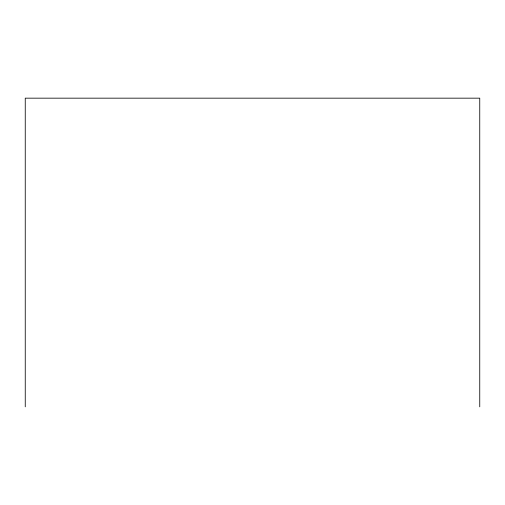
<?xml version="1.0" encoding="UTF-8"?>
<svg xmlns="http://www.w3.org/2000/svg" width="505" height="505" viewBox="0 0 505 505"><rect width="100%" height="100%" fill="white"/><g stroke="black" fill="none" stroke-linecap="round" stroke-linejoin="round"><path stroke-width="0.76" d="M479.75 406.834L479.75 98.166L25.25 98.166L25.25 406.834"/></g></svg>
